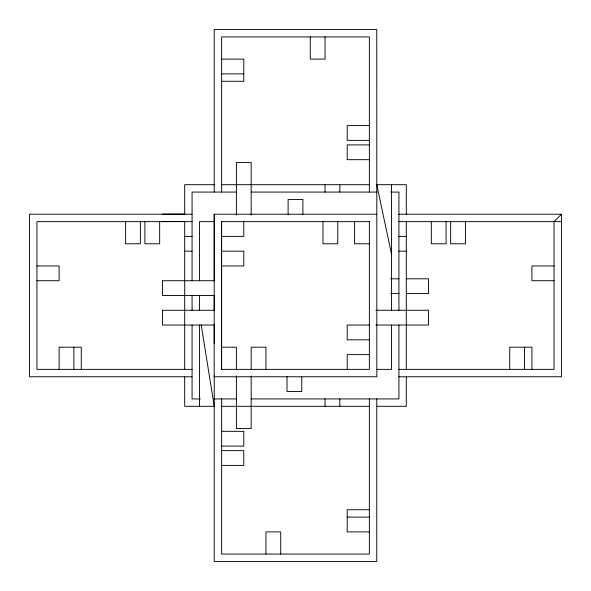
<?xml version="1.0" encoding="UTF-8"?>
<svg xmlns="http://www.w3.org/2000/svg" width="591" height="591" viewBox="0 0 591 591"><rect width="100%" height="100%" fill="white"/><g stroke="black" fill="none" stroke-linecap="round" stroke-linejoin="round"><path stroke-width="0.89" d="M376.762 214.238L214.238 214.238L214.164 376.762L376.836 376.762L376.762 29.55L214.238 29.55L214.238 192.075M398.925 214.238L561.45 214.238L554.062 221.625L554.062 369.375L398.925 369.375M221.625 59.1L243.787 59.1L243.787 81.263L221.625 81.263M221.625 73.875L243.787 73.875M369.375 125.588L347.213 125.588L347.213 140.363L369.375 140.363M369.375 144.898L347.213 144.898L347.213 159.673L369.375 159.673M214.238 184.688L184.688 184.688L184.688 214.09L162.525 214.09M221.625 184.688L369.375 184.688M236.4 192.075L192.075 192.075L192.075 280.725M251.175 192.075L376.762 192.075M390.614 192.075L398.925 192.075L398.925 310.275M192.075 214.238L29.55 214.238L29.55 376.762L192.075 376.762M192.075 221.625L36.938 221.625L36.938 369.375L192.075 369.375M214.238 221.625L199.463 221.625L199.463 280.725M398.925 221.625L561.45 221.625M184.688 236.4L192.075 236.4M221.625 236.4L243.787 236.4L243.787 221.625M398.925 236.4L406.312 236.4M369.375 243.787L354.6 243.787L354.6 221.625M184.688 251.175L192.075 251.175M221.625 251.175L243.787 251.175L243.787 265.95L221.551 265.95M398.925 251.175L406.312 251.175M36.938 265.95L59.1 265.95L59.1 280.725L36.938 280.725M554.062 265.95L531.9 265.95L531.9 280.725L554.062 280.725M390.614 278.804L398.955 278.804M406.312 278.804L428.475 278.804L428.475 293.579L406.312 293.579M162.525 280.725L214.238 280.725L214.238 214.238M390.614 293.579L398.955 293.579M162.525 310.275L214.459 310.275M375.839 310.275L428.475 310.275L428.475 325.05L375.839 325.05M214.459 325.05L162.525 325.05L162.525 310.083M369.375 325.05L347.213 325.05L347.213 339.825L369.375 339.825M221.625 347.213L236.4 347.213L236.4 369.375M369.375 354.6L347.213 354.6L347.213 369.375M376.762 369.375L391.538 369.375L391.538 325.161M398.925 376.762L561.45 376.762L561.45 214.238M200.386 398.925L192.075 398.925L192.075 325.05M214.238 398.925L236.4 398.925M251.175 398.925L398.925 398.925L398.925 325.05M221.625 406.312L369.375 406.312M376.762 406.312L406.312 406.312L406.312 376.762M221.625 431.327L243.787 431.327L243.787 446.102L221.625 446.102M221.625 450.637L243.787 450.637L243.787 465.413L221.625 465.413M369.375 509.738L347.213 509.738L347.213 531.9L369.375 531.9M347.213 517.125L369.375 517.125M391.538 254.233L376.762 184.688L406.312 184.688L406.312 214.238M201.199 324.836L214.238 406.312L184.688 406.312L184.688 376.762M531.9 369.375L531.9 347.213L509.738 347.213L509.738 369.375M524.513 347.213L524.513 369.375M465.413 221.625L465.413 243.787L450.637 243.787L450.637 221.625M446.102 221.625L446.102 243.787L431.327 243.787L431.327 221.625M406.312 221.625L406.312 369.375M391.538 184.688L391.538 310.423M376.762 398.925L376.762 561.45L214.238 561.45L214.238 375.839M369.375 192.075L369.375 36.938L221.625 36.938L221.625 192.075M369.375 398.925L369.375 554.062L221.625 554.062L221.625 398.925M339.825 184.688L339.825 192.075M339.825 398.925L339.825 406.312M337.757 221.625L337.757 243.787L322.981 243.787L322.981 221.625M325.05 36.938L325.05 59.1L310.275 59.1L310.275 36.938M325.05 184.688L325.05 192.075M325.05 398.925L325.05 406.312M302.887 214.238L302.887 199.463L288.113 199.463L288.113 214.238M301.779 376.762L301.779 391.538L287.004 391.538L287.004 376.762M280.725 554.062L280.725 531.9L265.95 531.9L265.95 554.062M265.95 369.375L265.95 347.213L251.175 347.213L251.175 369.375M251.175 215.161L251.175 162.525L236.4 162.525L236.4 215.161M251.175 375.839L251.175 428.475L236.4 428.475L236.4 375.839M221.625 221.625L221.625 369.375M214.238 310.275L214.238 295.5L162.525 295.5L162.525 280.533M214.238 325.05L214.238 343.519M199.463 295.5L199.463 310.275M199.463 325.05L199.463 406.312M192.075 295.5L192.075 310.275M184.688 369.375L184.688 221.477L162.525 221.625M159.673 221.625L159.673 243.787L144.898 243.787L144.898 221.625M140.363 221.625L140.363 243.787L125.588 243.787L125.588 221.625M81.263 369.375L81.263 347.213L59.1 347.213L59.1 369.375M73.875 347.213L73.875 369.375M369.375 221.625L221.551 221.625L221.551 369.375L369.375 369.375L369.375 221.625"/></g></svg>
